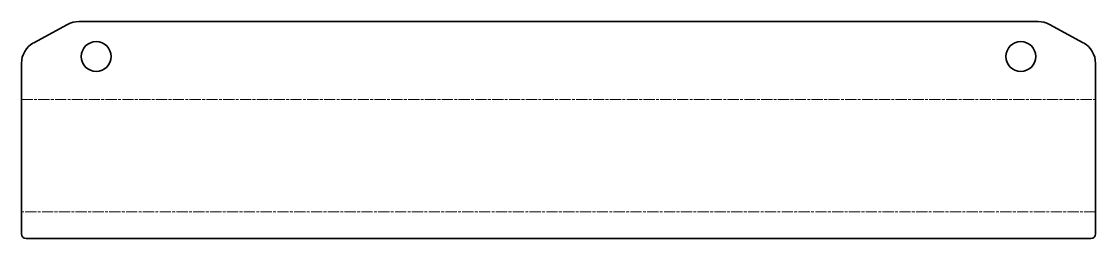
# Model space of a CAD drawing. Header units: millimetres. Extents: x 0 to 230, y 0 to 46.
import ezdxf

# ---------------------------------------------------------------- set-up
doc = ezdxf.new("R2010")
doc.units = ezdxf.units.MM
doc.linetypes.add('Chain', pattern=[13.68, 9.12, -1.14, 2.28, -1.14])
doc.layers.add('SIMUMAK Bend Centerline (ISO)', color=7, linetype='Chain', lineweight=9)
doc.layers.add('SIMUMAK Visible (ISO)', color=7, linetype='Continuous', lineweight=35)

# ---------------------------------------------------------------- blocks, each defined once
blk = doc.blocks.new('SIL-027-CI-01_Sheet_SIL-027-CI-01 (Desplegada)~2')
at = {"layer": 'SIMUMAK Bend Centerline (ISO)', "ltscale": 0.263158}
for p, q in [((-115, 6.55), (115, 6.55)), ((115, -17.55), (-115, -17.55))]:
    blk.add_line(p, q, dxfattribs=at)
at = {"layer": 'SIMUMAK Visible (ISO)'}
for p, q in [((-102.73, 23.24), (102.73, 23.24)), ((-105.12, 22.63), (-112.39, 18.66)), ((112.39, 18.66), (105.12, 22.63)), ((-115, -22.24), (-115, 14.27)), ((115, 14.27), (115, -22.24)), ((114, -23.24), (-114, -23.24))]:
    blk.add_line(p, q, dxfattribs=at)
for centre in [(-99, 15.74), (99, 15.74)]:
    blk.add_circle(centre, 3.2, dxfattribs=at)
at = {"layer": 'SIMUMAK Visible (ISO)', "extrusion": (0, 0, -1)}
for centre, radius, start, end in [((102.73, 18.24), 5, 61.3895, 90), ((-102.73, 18.24), 5, 90, 118.6105), ((110, 14.27), 5, 0, 61.3895), ((-110, 14.27), 5, 118.6105, 180), ((114, -22.24), 1, 270, 360), ((-114, -22.24), 1, 180, 270)]:
    blk.add_arc(centre, radius, start, end, dxfattribs=at)

msp = doc.modelspace()

# ---------------------------------------------------------------- block references
msp.add_blockref('SIL-027-CI-01_Sheet_SIL-027-CI-01 (Desplegada)~2', (115, 23.24))

doc.saveas('drawing.dxf')
